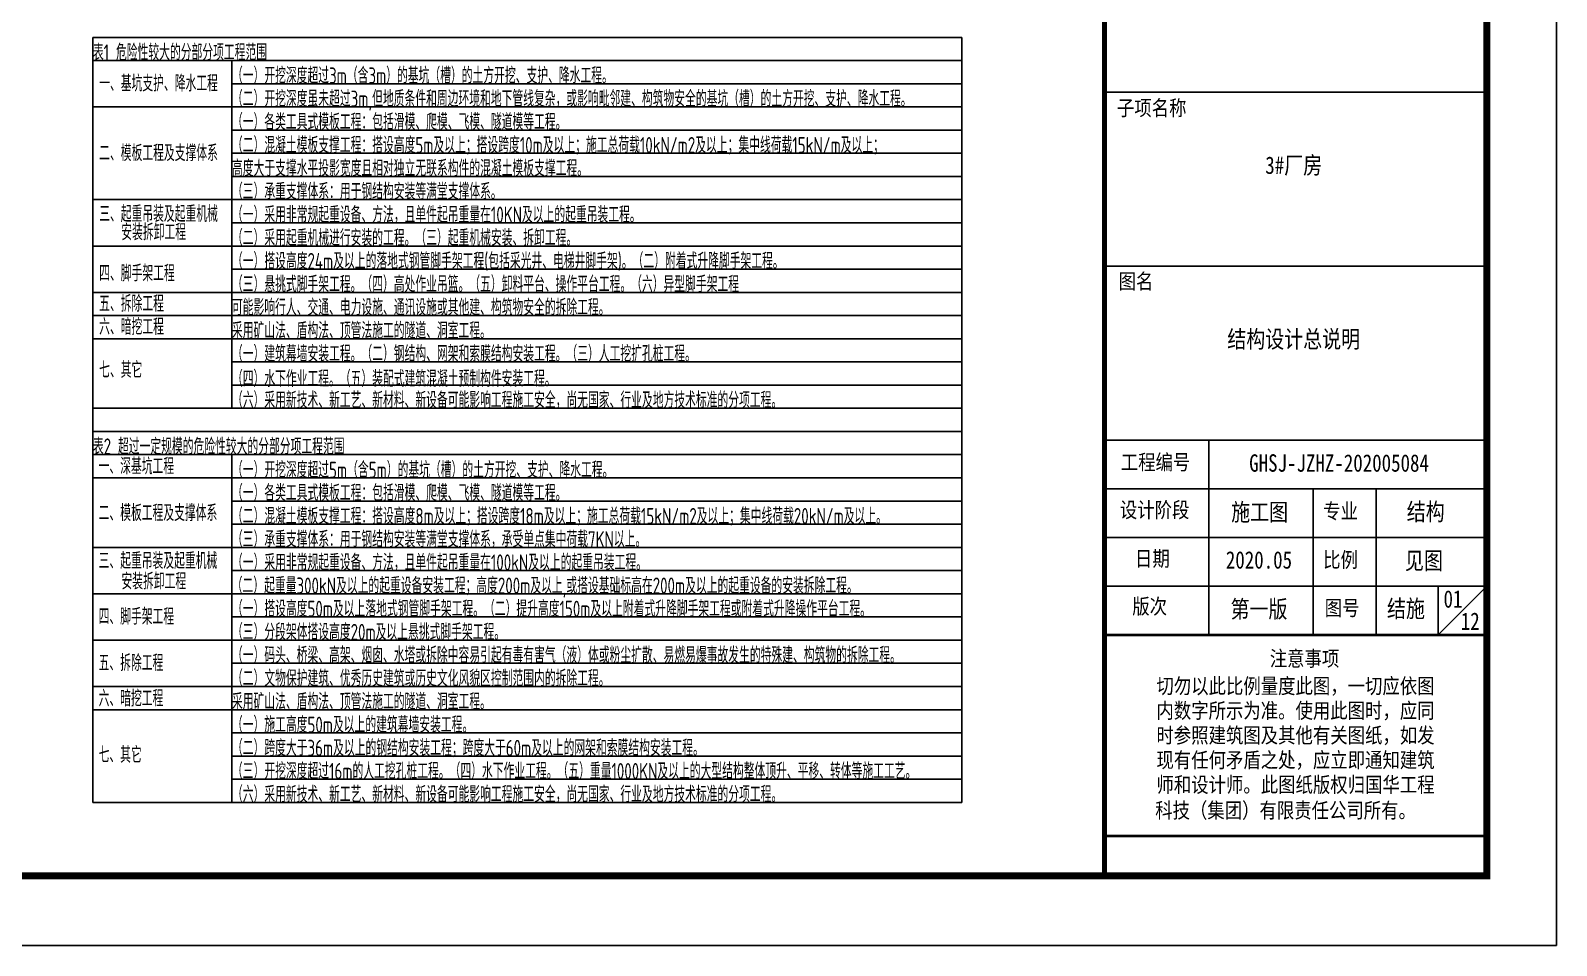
# Model space of a CAD drawing. Extents: x 9834882 to 10005569, y 1691670 to 2510806.
# Drawn here: x 9950300 to 9983219, y 2412107 to 2431835 of the extents above; entities that cross this region are included whole.
import ezdxf
from ezdxf.enums import TextEntityAlignment as Align

# ---------------------------------------------------------------- set-up
doc = ezdxf.new("R2010")
doc.units = 0
doc.header["$LTSCALE"] = 1000
doc.header["$MEASUREMENT"] = 0
doc.layers.get('0').update_dxf_attribs({"linetype": 'CONTINUOUS'})
for name, color, linetype in [('JZSM', 3, 'CONTINUOUS'), ('PP-PM-TK', 7, 'CONTINUOUS'), ('PUB_TEXT', 7, 'CONTINUOUS'), ('PUB_TITLE', 4, 'CONTINUOUS')]:
    doc.layers.add(name, color=color, linetype=linetype)
doc.styles.add('TQ', font='txt.shx', dxfattribs={"width": 0.8, "bigfont": 'hztxt.shx'})
doc.styles.add('TSSD_REIN', font='atssdeng.shx', dxfattribs={"width": 0.7, "bigfont": 'atssdchn.shx'})
doc.styles.add('仿宋', font='', dxfattribs={"width": 0.8})
doc.styles.get('仿宋').set_extended_font_data('SimSun')

# ---------------------------------------------------------------- blocks, each defined once
blk = doc.blocks.new('A2 TK 2019')
at = {"layer": 'PP-PM-TK', "color": 4}
for p, q in [((7035935, 1986448), (7041435, 1986448)), ((7035935, 1983948), (7041435, 1983948)), ((7035935, 1981448), (7041435, 1981448)), ((7037435, 1981448), (7037435, 1978648)), ((7035935, 1980748), (7041435, 1980748)), ((7038935, 1980748), (7038935, 1978648)), ((7039840, 1980748), (7039840, 1978648)), ((7035935, 1980048), (7041435, 1980048)), ((7035935, 1979348), (7041435, 1979348)), ((7041435, 1979348), (7040735, 1978648)), ((7040735, 1979348), (7040735, 1978648))]:
    blk.add_line(p, q, dxfattribs=at)
at = {"layer": 'PP-PM-TK', "color": 4, "const_width": 70}
blk.add_lwpolyline([(7035935, 2015184), (7041435, 2015184), (7041435, 1975184), (7035935, 1975184)], close=True, dxfattribs=at)
at = {"layer": 'PP-PM-TK', "color": 4, "const_width": 40}
for points in [[(7035935, 1978648), (7041435, 1978648)], [(7035935, 1975756), (7041435, 1975756)]]:
    blk.add_lwpolyline(points, dxfattribs=at)
at = {"layer": 'PUB_TEXT', "color": 2, "style": 'TQ'}
for s, p in [('子项名称', (7036114, 1986089)), ('图名', (7036138, 1983596)), ('工程编号', (7036169, 1980997)), ('设计阶段', (7036156, 1980311)), ('专业', (7039080, 1980294)), ('日期', (7036374, 1979611)), ('比例', (7039080, 1979594)), ('版次', (7036335, 1978925)), ('图号', (7039103, 1978902)), ('注意事项', (7038312, 1978175)), ('切勿以此比例量度此图，一切应依图', (7036682, 1977780)), ('内数字所示为准。使用此图时，应同', (7036682, 1977426)), ('时参照建筑图及其他有关图纸，如发', (7036682, 1977071)), ('现有任何矛盾之处，应立即通知建筑', (7036682, 1976716)), ('师和设计师。此图纸版权归国华工程', (7036682, 1976361)), ('科技（集团）有限责任公司所有。', (7036664, 1975992))]:
    blk.add_text(s, height=250, dxfattribs=at).set_placement(p)
at = {"layer": 'PUB_TITLE', "color": 0, "style": '仿宋', "width": 0.8}
blk.add_text('3#厂房', height=250, dxfattribs=at).set_placement((7038656, 1985275), align=Align.CENTER)
for s, p in [('GHSJ-JZHZ-202005084', (7038016, 1980994)), ('施工图', (7037757, 1980289)), ('结构', (7040282, 1980294)), ('2020.05', (7037680, 1979601)), ('见图', (7040256, 1979591)), ('第一版', (7037748, 1978895)), ('结施', (7039998, 1978901)), ('12', (7041059, 1978720))]:
    blk.add_text(s, height=250, dxfattribs=at).set_placement(p)

msp = doc.modelspace()

# ---------------------------------------------------------------- linework, layer by layer
at = {"layer": 'JZSM'}
for p, q in [((9951645.6, 2431687.6), (9970391.2, 2431687.6)), ((9951645.6, 2415190.4), (9951645.6, 2431687.6)), ((9970391.2, 2415190.4), (9970391.2, 2431687.6)), ((9951645.6, 2431188), (9970391.2, 2431188)), ((9954645.6, 2423689.5), (9954645.6, 2431188)), ((9954645.6, 2430688.5), (9970391.2, 2430688.5)), ((9951645.6, 2430188.5), (9970391.2, 2430188.5)), ((9954645.6, 2429688.5), (9970391.2, 2429688.5)), ((9954645.6, 2429188.5), (9970391.2, 2429188.5)), ((9954645.6, 2428688.5), (9970391.2, 2428688.5)), ((9951645.6, 2428188.5), (9970391.2, 2428188.5)), ((9954645.6, 2427688.5), (9970391.2, 2427688.5)), ((9951645.6, 2427188.5), (9970391.2, 2427188.5)), ((9954645.6, 2426688.5), (9970391.2, 2426688.5)), ((9951645.6, 2426188.5), (9970391.2, 2426188.5)), ((9951645.6, 2425689), (9970391.2, 2425689)), ((9951645.6, 2425189.5), (9970391.2, 2425189.5)), ((9954645.6, 2424689.5), (9970391.2, 2424689.5)), ((9954645.6, 2424189.5), (9970391.2, 2424189.5)), ((9951645.6, 2423689.5), (9970391.2, 2423689.5)), ((9951645.6, 2423189.5), (9970391.2, 2423189.5)), ((9951645.6, 2422689.5), (9970391.2, 2422689.5)), ((9954645.6, 2415190.4), (9954645.6, 2422689.5)), ((9951645.6, 2422189.5), (9970391.2, 2422189.5)), ((9954645.6, 2421689.5), (9970391.2, 2421689.5)), ((9954645.6, 2421189.5), (9970391.2, 2421189.5)), ((9951645.6, 2420689.5), (9970391.2, 2420689.5)), ((9954645.6, 2420189.9), (9970391.2, 2420189.9)), ((9951645.6, 2419690.4), (9970391.2, 2419690.4)), ((9954645.6, 2419190.4), (9970391.2, 2419190.4)), ((9951645.6, 2418690.4), (9970391.2, 2418690.4)), ((9954645.6, 2418190.4), (9970391.2, 2418190.4)), ((9951645.6, 2417690.4), (9970391.2, 2417690.4)), ((9951645.6, 2417190.4), (9970391.2, 2417190.4)), ((9954645.6, 2416690.4), (9970391.2, 2416690.4)), ((9954645.6, 2416190.4), (9970391.2, 2416190.4)), ((9954645.6, 2415690.4), (9970391.2, 2415690.4)), ((9951645.6, 2415190.4), (9970391.2, 2415190.4))]:
    msp.add_line(p, q, dxfattribs=at)
at = {"layer": 'PUB_TITLE'}
msp.add_lwpolyline([(9894118.6, 2412106.8), (9983218.6, 2412106.8), (9983218.6, 2475106.8), (9894118.6, 2475106.8)], close=True, dxfattribs=at)
at = {"layer": 'PUB_TITLE', "const_width": 150}
msp.add_lwpolyline([(9897868.6, 2413606.8), (9981718.6, 2413606.8), (9981718.6, 2473606.8), (9897868.6, 2473606.8)], close=True, dxfattribs=at)

# ---------------------------------------------------------------- block references
at = {"xscale": 1.5, "yscale": 1.5, "zscale": 1.5}
msp.add_blockref('A2 TK 2019', (-580434.2, -549168.9), dxfattribs=at)

# ---------------------------------------------------------------- texts
at = {"layer": 'JZSM', "style": 'TSSD_REIN', "width": 0.7}
for s, p in [('表1 危险性较大的分部分项工程范围', (9951645.6, 2431188)), ('（一）开挖深度超过3m（含3m）的基坑（槽）的土方开挖、支护、降水工程。', (9954645.6, 2430688.5)), ('一、基坑支护、降水工程', (9951781.6, 2430519.9)), ('（二）开挖深度虽未超过3m,但地质条件和周边环境和地下管线复杂，或影响毗邻建、构筑物安全的基坑（槽）的土方开挖、支护、降水工程。', (9954645.6, 2430188.5)), ('（一）各类工具式模板工程：包括滑模、爬模、飞模、隧道模等工程。', (9954645.6, 2429688.5)), ('二、模板工程及支撑体系', (9951781.6, 2429018.2)), ('（二）混凝土模板支撑工程：搭设高度5m及以上；搭设跨度10m及以上；施工总荷载10kN/m2及以上；集中线荷载15kN/m及以上；', (9954645.6, 2429188.5)), ('高度大于支撑水平投影宽度且相对独立无联系构件的混凝土模板支撑工程。 ', (9954645.6, 2428688.5)), ('（三）承重支撑体系：用于钢结构安装等满堂支撑体系。', (9954645.6, 2428188.5)), ('三、起重吊装及起重机械', (9951781.6, 2427705.1)), ('（一）采用非常规起重设备、方法，且单件起吊重量在10KN及以上的起重吊装工程。', (9954645.6, 2427688.5)), ('安装拆卸工程', (9952258.6, 2427311.5)), ('（二）采用起重机械进行安装的工程。（三）起重机械安装、拆卸工程。', (9954645.6, 2427188.5)), ('四、脚手架工程', (9951781.6, 2426425.8)), ('（一）搭设高度24m及以上的落地式钢管脚手架工程(包括采光井、电梯井脚手架)。（二）附着式升降脚手架工程。  ', (9954645.6, 2426688.5)), ('（三）悬挑式脚手架工程。（四）高处作业吊篮。（五）卸料平台、操作平台工程。（六）异型脚手架工程', (9954645.6, 2426188.5)), ('五、拆除工程', (9951781.6, 2425770.3)), ('可能影响行人、交通、电力设施、通讯设施或其他建、构筑物安全的拆除工程。', (9954645.6, 2425689)), ('六、暗挖工程', (9951781.6, 2425271.2)), ('采用矿山法、盾构法、顶管法施工的隧道、洞室工程。', (9954645.6, 2425189.5)), ('（一）建筑幕墙安装工程。（二）钢结构、网架和索膜结构安装工程。（三）人工挖扩孔桩工程。', (9954645.6, 2424689.5)), ('七、其它', (9951781.6, 2424343.4)), ('（四）水下作业工程。（五）装配式建筑混凝土预制构件安装工程。', (9954645.6, 2424151.3)), ('（六）采用新技术、新工艺、新材料、新设备可能影响工程施工安全，尚无国家、行业及地方技术标准的分项工程。', (9954645.6, 2423689.5)), ('表2 超过一定规模的危险性较大的分部分项工程范围', (9951645.6, 2422689.5)), ('一、深基坑工程', (9951769.3, 2422265.1)), ('（一）开挖深度超过5m（含5m）的基坑（槽）的土方开挖、支护、降水工程。', (9954645.6, 2422185.8)), ('（一）各类工具式模板工程：包括滑模、爬模、飞模、隧道模等工程。', (9954645.6, 2421689.5)), ('二、模板工程及支撑体系', (9951769.3, 2421257.4)), ('（二）混凝土模板支撑工程：搭设高度8m及以上；搭设跨度18m及以上；施工总荷载15kN/m2及以上；集中线荷载20kN/m及以上。', (9954645.6, 2421189.5)), ('（三）承重支撑体系：用于钢结构安装等满堂支撑体系，承受单点集中荷载7KN以上。', (9954645.6, 2420689.5)), ('三、起重吊装及起重机械', (9951769.3, 2420225.2)), ('（一）采用非常规起重设备、方法，且单件起吊重量在100kN及以上的起重吊装工程。', (9954645.6, 2420189.9)), ('安装拆卸工程', (9952261.4, 2419783)), ('（二）起重量300kN及以上的起重设备安装工程；高度200m及以上,或搭设基础标高在200m及以上的起重设备的安装拆除工程。', (9954641, 2419690.4)), ('（一）搭设高度50m及以上落地式钢管脚手架工程。（二）提升高度150m及以上附着式升降脚手架工程或附着式升降操作平台工程。', (9954645.6, 2419190.4)), ('四、脚手架工程', (9951769.3, 2419023.2)), ('（三）分段架体搭设高度20m及以上悬挑式脚手架工程。', (9954645.6, 2418690.4)), ('（一）码头、桥梁、高架、烟囱、水塔或拆除中容易引起有毒有害气（液）体或粉尘扩散、易燃易爆事故发生的特殊建、构筑物的拆除工程。', (9954645.6, 2418190.4)), ('五、拆除工程', (9951769.3, 2418024.3)), ('（二）文物保护建筑、优秀历史建筑或历史文化风貌区控制范围内的拆除工程。', (9954645.6, 2417690.4)), ('六、暗挖工程', (9951769.3, 2417258.9)), ('采用矿山法、盾构法、顶管法施工的隧道、洞室工程。', (9954645.6, 2417190.4)), ('（一）施工高度50m及以上的建筑幕墙安装工程。', (9954645.6, 2416690.4)), ('（二）跨度大于36m及以上的钢结构安装工程；跨度大于60m及以上的网架和索膜结构安装工程。', (9954645.6, 2416190.4)), ('七、其它', (9951769.3, 2416044.6)), ('（三）开挖深度超过16m的人工挖孔桩工程。（四）水下作业工程。（五）重量1000KN及以上的大型结构整体顶升、平移、转体等施工工艺。', (9954645.6, 2415690.4)), ('（六）采用新技术、新工艺、新材料、新设备可能影响工程施工安全，尚无国家、行业及地方技术标准的分项工程。', (9954645.6, 2415190.4))]:
    msp.add_text(s, height=350, dxfattribs=at).set_placement(p)
at = {"layer": 'PUB_TITLE', "color": 6, "style": '仿宋', "width": 0.8}
msp.add_text('结构设计总说明', height=375, dxfattribs=at).set_placement((9977549.9, 2424993.9), align=Align.CENTER)
msp.add_text('01', height=375, dxfattribs=at).set_placement((9980782.2, 2419390.9))

doc.saveas('drawing.dxf')
